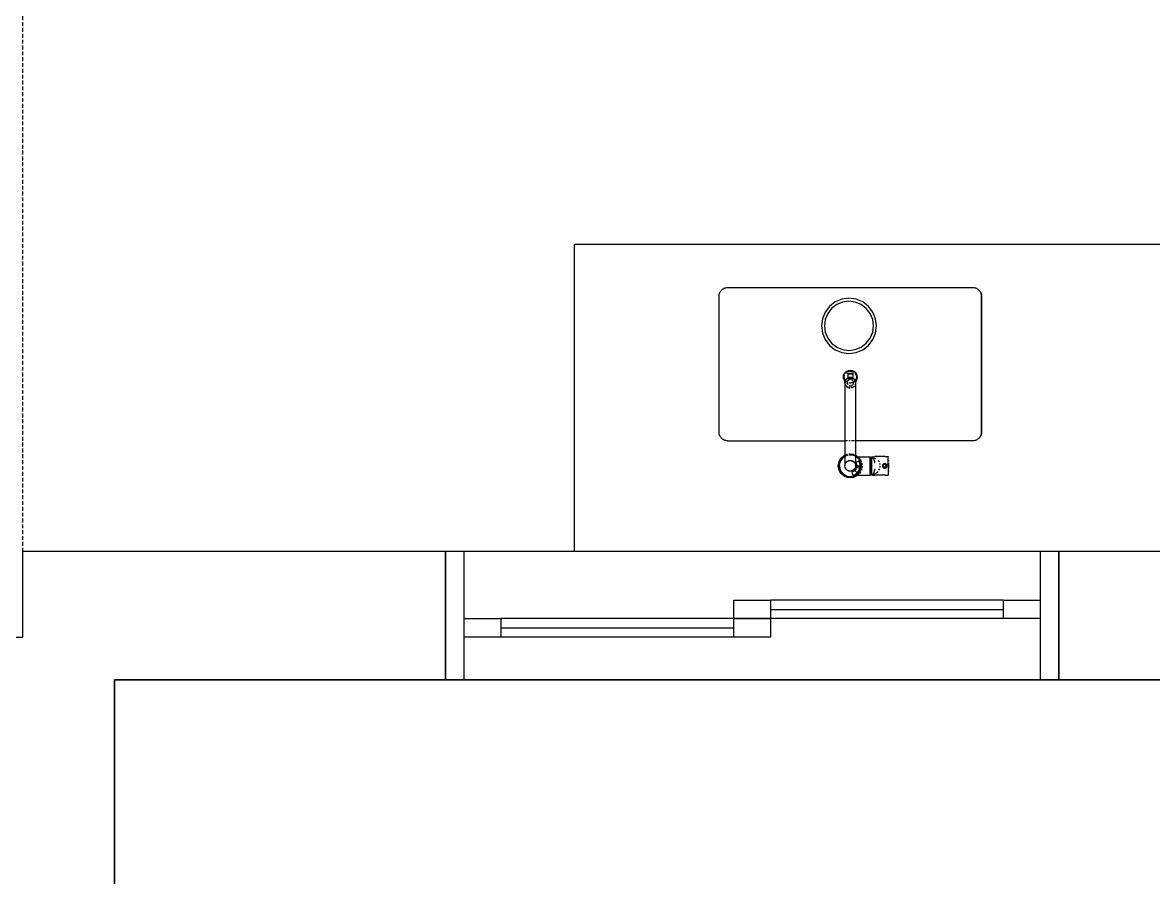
# Model space of a CAD drawing. Header units: millimetres. Extents: x -41292 to 298682, y -22072 to 33155.
# Drawn here: x 30245 to 32089, y -3451 to -2057 of the extents above; entities that cross this region are included whole.
import ezdxf

# ---------------------------------------------------------------- set-up
doc = ezdxf.new("R2010")
doc.units = ezdxf.units.MM
doc.linetypes.add('HIDDEN', pattern=[9.525, 6.35, -3.175])
for name, color, linetype in [('벽1', 2, 'Continuous'), ('창호', 4, 'Continuous'), ('틀', 8, 'Continuous'), ('히든', 9, 'HIDDEN')]:
    doc.layers.add(name, color=color, linetype=linetype)

# ---------------------------------------------------------------- blocks, each defined once
blk = doc.blocks.new('rmfnasesx')
for p, q in [((58607.9, 12593), (58607.9, 13093)), ((59672.9, 13093), (58607.9, 13093)), ((58850.9, 13021.1), (58852.3, 13021.8)), ((58852.3, 13021.8), (58853.6, 13022.3)), ((58853.6, 13022.3), (58855, 13022.7)), ((58855, 13022.7), (58856.5, 13022.9)), ((58856.5, 13022.9), (58857.9, 13023)), ((58857.9, 13023), (59258, 13023)), ((59258, 13023), (59259.5, 13022.9)), ((59259.5, 13022.9), (59260.9, 13022.7)), ((59260.9, 13022.7), (59262.3, 13022.3)), ((59262.3, 13022.3), (59263.7, 13021.8)), ((59263.7, 13021.8), (59265, 13021.1)), ((58843.9, 13009), (58844, 13010.5)), ((58843.9, 12787), (58843.9, 13009)), ((58844, 13010.5), (58844.3, 13011.9)), ((58844.3, 13011.9), (58844.6, 13013.3)), ((58844.6, 13013.3), (58845.2, 13014.7)), ((58845.2, 13014.7), (58845.8, 13016)), ((58845.8, 13016), (58846.6, 13017.2)), ((58846.6, 13017.2), (58847.5, 13018.4)), ((58847.5, 13018.4), (58848.6, 13019.4)), ((58848.6, 13019.4), (58849.7, 13020.3)), ((58849.7, 13020.3), (58850.9, 13021.1)), ((59044.2, 13004), (59033.3, 12999.5)), ((59055.8, 13005.5), (59044.2, 13004)), ((59067.5, 13004), (59055.8, 13005.5)), ((59078.3, 12999.5), (59067.5, 13004)), ((59265, 13021.1), (59266.2, 13020.4)), ((59266.2, 13020.4), (59266.2, 13020.3)), ((59266.2, 13020.3), (59267.3, 13019.5)), ((59267.3, 13019.5), (59267.4, 13019.4)), ((59267.4, 13019.4), (59268.3, 13018.4)), ((59268.3, 13018.4), (59268.4, 13018.4)), ((59268.4, 13018.4), (59269.3, 13017.3)), ((59269.3, 13017.3), (59269.3, 13017.2)), ((59269.3, 13017.2), (59270.1, 13016.1)), ((59270.7, 13014.7), (59270.1, 13016.1)), ((59270.1, 13016.1), (59270.1, 13016)), ((59270.1, 13016), (59270.8, 13014.7)), ((59271.3, 13013.4), (59270.7, 13014.7)), ((59270.8, 13014.7), (59271.3, 13013.3)), ((59271.6, 13012), (59271.3, 13013.4)), ((59271.3, 13013.3), (59271.7, 13011.9)), ((59271.9, 13010.5), (59271.6, 13012)), ((59271.7, 13011.9), (59271.9, 13010.5)), ((59271.9, 13010.5), (59272, 13009)), ((59271.9, 13009.1), (59271.9, 13010.5)), ((59271.9, 12787), (59271.9, 13009.1)), ((59272, 13009), (59272, 12787)), ((59024, 12992.3), (59016.8, 12983)), ((59027.5, 12988.8), (59021.2, 12980.5)), ((59033.3, 12999.5), (59024, 12992.3)), ((59035.8, 12995.1), (59027.5, 12988.8)), ((59045.5, 12999.1), (59035.8, 12995.1)), ((59055.8, 13000.5), (59045.5, 12999.1)), ((59066.2, 12999.1), (59055.8, 13000.5)), ((59075.8, 12995.1), (59066.2, 12999.1)), ((59084.1, 12988.8), (59075.8, 12995.1)), ((59087.6, 12992.3), (59078.3, 12999.5)), ((59090.5, 12980.5), (59084.1, 12988.8)), ((59094.8, 12983), (59087.6, 12992.3)), ((59012.4, 12972.1), (59010.8, 12960.5)), ((59016.8, 12983), (59012.4, 12972.1)), ((59017.2, 12970.8), (59015.8, 12960.5)), ((59021.2, 12980.5), (59017.2, 12970.8)), ((59094.5, 12970.8), (59090.5, 12980.5)), ((59095.8, 12960.5), (59094.5, 12970.8)), ((59099.3, 12972.1), (59094.8, 12983)), ((59100.8, 12960.5), (59099.3, 12972.1)), ((59010.8, 12960.5), (59012.4, 12948.8)), ((59012.4, 12948.8), (59016.8, 12938)), ((59015.8, 12960.5), (59017.2, 12950.1)), ((59017.2, 12950.1), (59021.2, 12940.5)), ((59090.5, 12940.5), (59094.5, 12950.1)), ((59094.5, 12950.1), (59095.8, 12960.5)), ((59094.8, 12938), (59099.3, 12948.8)), ((59099.3, 12948.8), (59100.8, 12960.5)), ((59016.8, 12938), (59024, 12928.7)), ((59021.2, 12940.5), (59027.5, 12932.2)), ((59027.5, 12932.2), (59035.8, 12925.8)), ((59075.8, 12925.8), (59084.1, 12932.2)), ((59084.1, 12932.2), (59090.5, 12940.5)), ((59087.6, 12928.7), (59094.8, 12938)), ((59024, 12928.7), (59033.3, 12921.5)), ((59033.3, 12921.5), (59044.2, 12917)), ((59035.8, 12925.8), (59045.5, 12921.9)), ((59044.2, 12917), (59055.8, 12915.5)), ((59045.5, 12921.9), (59055.8, 12920.5)), ((59055.8, 12920.5), (59066.2, 12921.9)), ((59055.8, 12915.5), (59067.5, 12917)), ((59066.2, 12921.9), (59075.8, 12925.8)), ((59067.5, 12917), (59078.3, 12921.5)), ((59078.3, 12921.5), (59087.6, 12928.7)), ((59046.7, 12877), (59047.1, 12879.9)), ((59046.7, 12876.9), (59046.7, 12877)), ((59047.1, 12874.1), (59046.7, 12876.9)), ((59047.1, 12879.9), (59048.2, 12882.6)), ((59048.1, 12876.9), (59048.4, 12879.5)), ((59048.4, 12874.4), (59048.1, 12876.9)), ((59048.2, 12882.6), (59050, 12884.9)), ((59048.4, 12879.5), (59048.8, 12880.4)), ((59048.4, 12874.5), (59048.4, 12874.4)), ((59049.4, 12872.1), (59048.4, 12874.4)), ((59049.4, 12872.1), (59048.4, 12874.4)), ((59050, 12884.9), (59052.4, 12886.7)), ((59050.4, 12883.1), (59051, 12883.8)), ((59051, 12883.8), (59053, 12885.4)), ((59053.7, 12875.2), (59051.9, 12873.8)), ((59051.9, 12873.8), (59053.7, 12875.1)), ((59052.4, 12886.7), (59055.1, 12887.8)), ((59053, 12885.4), (59055.4, 12886.4)), ((59054, 12875.3), (59053.7, 12875.2)), ((59053.7, 12875.1), (59054, 12875.2)), ((59054, 12881.9), (59054, 12883.2)), ((59054, 12883.2), (59062.5, 12883.2)), ((59062.5, 12881.9), (59054, 12881.9)), ((59054, 12881.9), (59054, 12875.3)), ((59054, 12875.2), (59055.7, 12876)), ((59055.7, 12876), (59054, 12875.3)), ((59054, 12875.3), (59054, 12875.2)), ((59054, 12875.2), (59054, 12874.1)), ((59054, 12874.1), (59054.7, 12874.1)), ((59055.1, 12887.8), (59058, 12888.2)), ((59055.4, 12886.4), (59058, 12886.7)), ((59055.7, 12876), (59058, 12876.3)), ((59058, 12876.3), (59055.7, 12876)), ((59055.7, 12874.1), (59062.5, 12874.1)), ((59058, 12888.2), (59060.9, 12887.8)), ((59058, 12886.7), (59060.5, 12886.4)), ((59058, 12876.3), (59060.2, 12876)), ((59060.2, 12876), (59058, 12876.3)), ((59060.2, 12876), (59062.3, 12875.1)), ((59062.3, 12875.2), (59060.2, 12876)), ((59060.5, 12886.4), (59062.9, 12885.4)), ((59060.9, 12887.8), (59063.6, 12886.7)), ((59062.5, 12875), (59062.3, 12875.2)), ((59062.3, 12875.1), (59062.5, 12875)), ((59062.5, 12881.9), (59062.5, 12883.2)), ((59062.5, 12875), (59062.5, 12881.9)), ((59062.5, 12874.1), (59062.5, 12875)), ((59062.5, 12875), (59064.1, 12873.8)), ((59064.1, 12873.8), (59062.5, 12875)), ((59062.5, 12875), (59062.5, 12875)), ((59062.9, 12885.4), (59063.4, 12885)), ((59063.6, 12886.7), (59065.9, 12884.9)), ((59065.6, 12883.1), (59066.5, 12881.8)), ((59065.9, 12884.9), (59067.7, 12882.6)), ((59066.5, 12881.8), (59067.5, 12879.5)), ((59067.6, 12874.4), (59066.6, 12872.1)), ((59067.5, 12874.4), (59066.6, 12872.1)), ((59067.5, 12879.5), (59067.9, 12876.9)), ((59067.9, 12876.9), (59067.5, 12874.4)), ((59067.6, 12874.5), (59067.6, 12874.4)), ((59067.7, 12882.6), (59068.9, 12879.9)), ((59068.9, 12879.9), (59069.2, 12877)), ((59069.2, 12876.9), (59068.9, 12874.1)), ((59069.2, 12877), (59069.2, 12876.9)), ((59047.3, 12873.6), (59047.1, 12874.1)), ((59047.3, 12873.6), (59047.8, 12872.4)), ((59047.8, 12872.4), (59048.2, 12871.4)), ((59048.4, 12871), (59048.2, 12871.4)), ((59048.4, 12870.9), (59048.4, 12871)), ((59048.4, 12870.9), (59048.6, 12870.5)), ((59048.6, 12870.5), (59049, 12869.6)), ((59049.3, 12868.6), (59049, 12869.6)), ((59049.3, 12868.9), (59049, 12869.6)), ((59049.1, 12870.5), (59049.3, 12869.2)), ((59049.3, 12869.2), (59049.3, 12868.9)), ((59049.3, 12868.8), (59049.3, 12868.9)), ((59049.4, 12868.7), (59049.3, 12868.8)), ((59049.3, 12868.6), (59049.3, 12868.8)), ((59049.3, 12868.6), (59049.3, 12868.3)), ((59049.4, 12868.3), (59049.3, 12868.6)), ((59049.3, 12868.3), (59049.3, 12867.9)), ((59049.4, 12868.2), (59049.3, 12867.9)), ((59049.3, 12867.8), (59049.3, 12867.9)), ((59049.3, 12867.8), (59049.3, 12867.7)), ((59049.3, 12867.7), (59049.3, 12867.3)), ((59049.3, 12867.7), (59049.3, 12867.7)), ((59049.6, 12865.8), (59049.3, 12867.7)), ((59049.3, 12867.3), (59049.3, 12773)), ((59049.5, 12872), (59049.4, 12872.1)), ((59049.4, 12872.1), (59049.4, 12872.1)), ((59049.4, 12872.1), (59049.4, 12872.1)), ((59049.4, 12868.3), (59049.6, 12869.9)), ((59049.4, 12868.3), (59049.4, 12868.7)), ((59049.4, 12868.2), (59049.4, 12868.3)), ((59049.4, 12868.3), (59049.4, 12868.3)), ((59049.4, 12868.2), (59049.6, 12867)), ((59049.5, 12871.9), (59049.5, 12872)), ((59049.6, 12870), (59050.1, 12871.1)), ((59049.6, 12870), (59049.6, 12870)), ((59049.6, 12870), (59049.6, 12869.9)), ((59049.6, 12865.8), (59049.6, 12865.7)), ((59049.6, 12865.5), (59049.6, 12865.6)), ((59050, 12864.6), (59049.6, 12865.5)), ((59049.6, 12865.5), (59050, 12864.7)), ((59049.7, 12871.7), (59049.7, 12871.7)), ((59050.1, 12871.1), (59049.7, 12871.7)), ((59050.1, 12871.2), (59050.5, 12871.9)), ((59050.1, 12871.1), (59050.1, 12871.2)), ((59050.9, 12870.1), (59050.1, 12871.1)), ((59050.5, 12863.5), (59050.4, 12863.6)), ((59050.4, 12863.6), (59050.5, 12863.6)), ((59050.5, 12872.1), (59051.9, 12873.8)), ((59050.5, 12872), (59050.5, 12872.1)), ((59050.5, 12872), (59050.5, 12871.9)), ((59050.5, 12863.6), (59050.5, 12863.5)), ((59051.9, 12861.8), (59050.5, 12863.5)), ((59051, 12870), (59050.9, 12870.1)), ((59051, 12870), (59050.9, 12870.1)), ((59052.8, 12868.6), (59051, 12870)), ((59052.8, 12868.6), (59051, 12870)), ((59051.9, 12873.8), (59051.9, 12873.8)), ((59051.9, 12861.8), (59053.7, 12860.4)), ((59051.9, 12861.7), (59051.9, 12861.8)), ((59053.7, 12860.4), (59051.9, 12861.7)), ((59052.8, 12868.6), (59052.7, 12867.8)), ((59052.7, 12867.8), (59052.9, 12866.5)), ((59052.9, 12869.1), (59052.8, 12868.6)), ((59053, 12868.5), (59052.8, 12868.6)), ((59053.4, 12870.4), (59052.9, 12869.1)), ((59053.4, 12865.2), (59052.9, 12866.5)), ((59053, 12868.5), (59053.6, 12868.2)), ((59053.6, 12868.2), (59053, 12868.5)), ((59053, 12868.5), (59053, 12868.5)), ((59053, 12868.5), (59053, 12868.5)), ((59053.4, 12870.4), (59054.3, 12871.4)), ((59053.4, 12865.2), (59054.1, 12864.3)), ((59054.6, 12860), (59053.7, 12860.4)), ((59053.7, 12860.4), (59054.7, 12860)), ((59055.4, 12872.3), (59054.3, 12871.4)), ((59055.4, 12872.3), (59056.6, 12872.8)), ((59055.7, 12867.5), (59058, 12867.2)), ((59058, 12867.1), (59055.7, 12867.4)), ((59055.7, 12863.2), (59056.6, 12862.8)), ((59055.7, 12859.6), (59058, 12859.3)), ((59058, 12859.2), (59055.7, 12859.5)), ((59056.5, 12862.1), (59056.2, 12861.1)), ((59058, 12872.9), (59056.6, 12872.8)), ((59058, 12862.6), (59056.6, 12862.8)), ((59059.6, 12867.4), (59058, 12867.2)), ((59059.6, 12867.4), (59058, 12867.1)), ((59058, 12862.6), (59059.1, 12862.8)), ((59059.5, 12862.1), (59059.8, 12861.1)), ((59059.8, 12867.4), (59059.6, 12867.4)), ((59060.6, 12872.3), (59060.2, 12872.4)), ((59060.6, 12867.5), (59060.2, 12867.4)), ((59060.5, 12867.5), (59060.2, 12867.5)), ((59060.6, 12863.3), (59060.2, 12863.2)), ((59062.3, 12860.4), (59060.2, 12859.5)), ((59060.2, 12859.6), (59062.3, 12860.4)), ((59062.9, 12868.5), (59060.5, 12867.5)), ((59060.6, 12872.3), (59061.7, 12871.4)), ((59063, 12868.5), (59060.6, 12867.5)), ((59060.6, 12863.3), (59061.7, 12864.1)), ((59062.5, 12870.4), (59061.7, 12871.4)), ((59062.5, 12865.2), (59061.7, 12864.1)), ((59062.3, 12860.4), (59064.1, 12861.8)), ((59064.1, 12861.7), (59062.3, 12860.4)), ((59062.5, 12870.4), (59063, 12869.1)), ((59062.5, 12865.2), (59063, 12866.5)), ((59063, 12868.5), (59062.9, 12868.5)), ((59063.1, 12868.6), (59063, 12869.1)), ((59063.1, 12868.6), (59063, 12868.5)), ((59063, 12868.5), (59063, 12868.5)), ((59063, 12866.5), (59063.2, 12867.8)), ((59064.9, 12870), (59063.1, 12868.6)), ((59064.9, 12869.9), (59063.1, 12868.6)), ((59063.2, 12867.8), (59063.1, 12868.6)), ((59064.1, 12873.8), (59065.5, 12872.1)), ((59064.1, 12873.8), (59064.1, 12873.8)), ((59064.1, 12861.8), (59064.6, 12862.4)), ((59064.6, 12862.3), (59064.1, 12861.8)), ((59064.1, 12861.8), (59064.1, 12861.7)), ((59065.5, 12872.1), (59065.5, 12872)), ((59065.5, 12872), (59065.5, 12871.9)), ((59065.5, 12871.9), (59065.9, 12871.1)), ((59065.9, 12871.1), (59065.5, 12870.7)), ((59065.5, 12870.7), (59065.5, 12870.7)), ((59065.5, 12870.7), (59065.5, 12870.7)), ((59066.4, 12865.5), (59065.5, 12863.6)), ((59065.5, 12863.5), (59065.5, 12863.6)), ((59065.5, 12863.6), (59065.5, 12863.6)), ((59065.5, 12863.6), (59065.5, 12863.5)), ((59066.5, 12872.1), (59065.9, 12871.2)), ((59065.9, 12871.2), (59065.9, 12871.1)), ((59066.4, 12870), (59065.9, 12871.1)), ((59066.4, 12870), (59066.4, 12869.9)), ((59066.4, 12870), (59066.4, 12870)), ((59066.6, 12868.3), (59066.4, 12869.9)), ((59066.6, 12868.2), (59066.4, 12867)), ((59066.7, 12867.7), (59066.4, 12865.7)), ((59066.4, 12865.6), (59066.4, 12865.7)), ((59066.4, 12865.6), (59066.4, 12865.5)), ((59066.6, 12872.1), (59066.5, 12872.1)), ((59066.6, 12872.1), (59066.6, 12872.1)), ((59066.7, 12868.8), (59066.6, 12868.7)), ((59066.6, 12868.7), (59066.6, 12868.3)), ((59066.6, 12868.3), (59066.7, 12868.6)), ((59066.6, 12868.3), (59066.6, 12868.3)), ((59066.6, 12868.3), (59066.6, 12868.2)), ((59066.7, 12867.9), (59066.6, 12868.2)), ((59066.9, 12870.5), (59066.7, 12869.2)), ((59066.7, 12868.6), (59067, 12869.6)), ((59067, 12869.6), (59066.7, 12868.9)), ((59066.7, 12869.2), (59066.7, 12868.9)), ((59066.7, 12868.9), (59066.7, 12868.8)), ((59066.7, 12868.8), (59066.7, 12868.6)), ((59066.7, 12868.6), (59066.7, 12868.3)), ((59066.7, 12868.3), (59066.7, 12867.9)), ((59066.7, 12867.8), (59066.7, 12867.9)), ((59066.7, 12867.8), (59066.7, 12867.7)), ((59066.7, 12867.7), (59066.7, 12867.3)), ((59066.7, 12867.7), (59066.7, 12867.7)), ((59066.7, 12867.3), (59066.7, 12773)), ((59067.4, 12870.5), (59067, 12869.6)), ((59067.6, 12870.9), (59067.4, 12870.5)), ((59067.6, 12871), (59067.7, 12871.4)), ((59067.6, 12870.9), (59067.6, 12871)), ((59068.2, 12872.4), (59067.7, 12871.4)), ((59068.7, 12873.6), (59068.2, 12872.4)), ((59068.7, 12873.6), (59068.9, 12874.1)), ((58844, 12785.5), (58843.9, 12787)), ((58844.3, 12784.1), (58844, 12785.5)), ((58844.6, 12782.7), (58844.3, 12784.1)), ((58845.2, 12781.3), (58844.6, 12782.7)), ((59270.7, 12781.3), (59271.3, 12782.7)), ((59271.3, 12782.7), (59270.8, 12781.3)), ((59271.7, 12784.1), (59271.3, 12782.7)), ((59271.3, 12782.7), (59271.6, 12784.1)), ((59271.6, 12784.1), (59271.9, 12785.5)), ((59271.9, 12785.5), (59271.7, 12784.1)), ((59272, 12787), (59271.9, 12785.5)), ((59271.9, 12785.5), (59271.9, 12787)), ((58845.8, 12780), (58845.2, 12781.3)), ((58846.6, 12778.8), (58845.8, 12780)), ((58847.5, 12777.6), (58846.6, 12778.8)), ((58848.6, 12776.6), (58847.5, 12777.6)), ((58849.7, 12775.7), (58848.6, 12776.6)), ((58850.9, 12774.9), (58849.7, 12775.7)), ((58852.3, 12774.2), (58850.9, 12774.9)), ((58853.6, 12773.7), (58852.3, 12774.2)), ((58855, 12773.3), (58853.6, 12773.7)), ((58856.5, 12773.1), (58855, 12773.3)), ((58857.9, 12773), (58856.5, 12773.1)), ((58857.9, 12773), (59049.3, 12773)), ((59049.6, 12773), (59049.3, 12773)), ((59049.3, 12773), (59049.3, 12749.6)), ((59053.6, 12773), (59050.4, 12773)), ((59058, 12773), (59055.7, 12773)), ((59064.1, 12773), (59060.2, 12773)), ((59066.7, 12773), (59065.5, 12773)), ((59066.7, 12773), (59066.7, 12749.6)), ((59258, 12773), (59066.7, 12773)), ((59259.4, 12773.1), (59258, 12773)), ((59259.5, 12773.1), (59259.4, 12773.1)), ((59260.9, 12773.3), (59259.5, 12773.1)), ((59262.3, 12773.7), (59260.9, 12773.3)), ((59260.9, 12773.3), (59260.9, 12773.3)), ((59263.6, 12774.2), (59262.3, 12773.7)), ((59262.3, 12773.7), (59262.3, 12773.7)), ((59263.7, 12774.2), (59263.6, 12774.2)), ((59264.9, 12774.9), (59263.7, 12774.2)), ((59265, 12774.9), (59264.9, 12774.9)), ((59266.2, 12775.7), (59265, 12774.9)), ((59267.4, 12776.6), (59266.2, 12775.7)), ((59266.2, 12775.7), (59267.3, 12776.6)), ((59266.2, 12775.7), (59266.2, 12775.7)), ((59267.3, 12776.6), (59268.3, 12777.6)), ((59268.4, 12777.6), (59267.4, 12776.6)), ((59268.3, 12777.6), (59269.3, 12778.8)), ((59269.3, 12778.8), (59268.4, 12777.6)), ((59270.1, 12780), (59269.3, 12778.8)), ((59269.3, 12778.8), (59270.1, 12780)), ((59270.8, 12781.3), (59270.1, 12780)), ((59270.1, 12780), (59270.7, 12781.3)), ((59041.1, 12742), (59044.2, 12746)), ((59045.2, 12745), (59042.3, 12741.3)), ((59042.4, 12741.3), (59045.2, 12745)), ((59044.2, 12746), (59048.2, 12749.2)), ((59045.2, 12745), (59049, 12747.9)), ((59048.9, 12747.9), (59045.2, 12745)), ((59045.3, 12744.9), (59049, 12747.8)), ((59049.1, 12747.7), (59045.4, 12744.8)), ((59048.2, 12749.2), (59049.3, 12749.6)), ((59049, 12747.9), (59048.9, 12747.9)), ((59049, 12747.9), (59049.3, 12748)), ((59049, 12747.8), (59049.3, 12747.9)), ((59049.3, 12747.7), (59049.1, 12747.7)), ((59049.3, 12749.6), (59052.9, 12751.1)), ((59049.3, 12748), (59049.3, 12749.6)), ((59049.6, 12748.2), (59049.3, 12748)), ((59049.3, 12748), (59049.6, 12748.1)), ((59049.3, 12747.9), (59049.6, 12748)), ((59049.3, 12747.9), (59049.3, 12748)), ((59049.6, 12747.9), (59049.3, 12747.7)), ((59049.3, 12747.7), (59049.3, 12747.9)), ((59049.3, 12747.7), (59049.3, 12733)), ((59050.3, 12748.4), (59053.3, 12749.7)), ((59053.3, 12749.7), (59050.3, 12748.4)), ((59050.3, 12748.3), (59053.3, 12749.6)), ((59053.4, 12749.4), (59050.4, 12748.2)), ((59052.9, 12751.1), (59053.6, 12751.2)), ((59053.3, 12749.7), (59053.6, 12749.7)), ((59053.6, 12749.7), (59053.3, 12749.7)), ((59053.3, 12749.6), (59053.6, 12749.6)), ((59053.6, 12749.5), (59053.4, 12749.4)), ((59055.7, 12751.5), (59058, 12751.8)), ((59055.7, 12750), (59058, 12750.3)), ((59058, 12750.3), (59055.7, 12750)), ((59055.7, 12749.9), (59058, 12750.2)), ((59058, 12750), (59055.7, 12749.7)), ((59058, 12751.8), (59063, 12751.1)), ((59058, 12750.3), (59062.6, 12749.7)), ((59062.7, 12749.7), (59058, 12750.3)), ((59058, 12750.2), (59062.6, 12749.6)), ((59062.6, 12749.4), (59058, 12750)), ((59062.6, 12749.7), (59064.1, 12749)), ((59062.6, 12749.6), (59064.1, 12748.9)), ((59064.1, 12748.8), (59062.6, 12749.4)), ((59064.1, 12749.1), (59062.7, 12749.7)), ((59063, 12751.1), (59064.1, 12750.7)), ((59065.5, 12750.1), (59066.7, 12749.6)), ((59065.5, 12748.5), (59066.7, 12748)), ((59066.7, 12748), (59065.5, 12748.5)), ((59065.5, 12748.4), (59066.7, 12747.9)), ((59066.7, 12747.7), (59065.5, 12748.2)), ((59066.7, 12749.6), (59067.8, 12749.2)), ((59066.7, 12748), (59066.7, 12749.6)), ((59066.7, 12748), (59067, 12747.9)), ((59066.7, 12747.9), (59066.7, 12748)), ((59066.7, 12747.9), (59066.9, 12747.8)), ((59066.7, 12747.7), (59066.7, 12747.9)), ((59066.9, 12747.7), (59066.7, 12747.7)), ((59066.7, 12747.7), (59066.7, 12733)), ((59066.9, 12747.8), (59068, 12747)), ((59067.7, 12747), (59066.9, 12747.7)), ((59067, 12747.9), (59068.1, 12747)), ((59068.2, 12747), (59067, 12747.9)), ((59067, 12747.9), (59067, 12747.9)), ((59067.1, 12746.6), (59067, 12746)), ((59067, 12745.5), (59067, 12746)), ((59067.1, 12746.8), (59067.7, 12747)), ((59067.1, 12746.6), (59067.1, 12746.8)), ((59067.2, 12745.4), (59067.1, 12746.6)), ((59070.6, 12744.8), (59067.7, 12747)), ((59067.7, 12747), (59067.7, 12747)), ((59067.7, 12747), (59068, 12747)), ((59067.8, 12749.2), (59070.5, 12747)), ((59068, 12747), (59070.7, 12744.9)), ((59068, 12747), (59068.1, 12747)), ((59068.1, 12747), (59070.7, 12745)), ((59068.1, 12747), (59068.2, 12747)), ((59070.8, 12745), (59068.2, 12747)), ((59068.2, 12747), (59069.5, 12747)), ((59069.5, 12747), (59070.5, 12747)), ((59070.5, 12747), (59088.3, 12747.1)), ((59070.5, 12747), (59071.8, 12746)), ((59070.7, 12745), (59073.6, 12741.3)), ((59071.4, 12744.2), (59070.8, 12745)), ((59071.8, 12746), (59073.3, 12744.2)), ((59088.3, 12747.1), (59090.3, 12747.1)), ((59090.3, 12747.1), (59090.9, 12746.9)), ((59090.9, 12745.5), (59090.4, 12745.5)), ((59090.5, 12718.5), (59090.4, 12745.5)), ((59090.9, 12746.9), (59090.9, 12746.7)), ((59091, 12746.2), (59090.9, 12746.7)), ((59090.9, 12746.7), (59090.9, 12745.5)), ((59091, 12745.5), (59090.9, 12745.5)), ((59091, 12718.5), (59090.9, 12745.5)), ((59091, 12745.5), (59091, 12746.2)), ((59091, 12745.5), (59091, 12744.8)), ((59092.9, 12745.5), (59091, 12745.5)), ((59092.9, 12746.7), (59093.2, 12746.9)), ((59092.9, 12746.2), (59092.9, 12746.7)), ((59092.9, 12746.2), (59092.9, 12745.5)), ((59092.9, 12745.5), (59092.9, 12745.4)), ((59093.2, 12745.5), (59092.9, 12745.5)), ((59092.9, 12745.3), (59092.9, 12745.4)), ((59092.9, 12744.5), (59092.9, 12745.3)), ((59093.2, 12746.9), (59093.9, 12747.1)), ((59093.2, 12746.9), (59093.7, 12746.7)), ((59093.2, 12745.5), (59095.2, 12745.3)), ((59093.7, 12746.7), (59094.5, 12746.2)), ((59093.9, 12747.1), (59097.9, 12747.2)), ((59094.5, 12746.2), (59095.2, 12745.3)), ((59095.2, 12745.3), (59095.9, 12744.1)), ((59095.2, 12745.3), (59095.8, 12745.2)), ((59095.8, 12745.2), (59098.3, 12744.5)), ((59114.9, 12747.2), (59097.9, 12747.2)), ((59114.9, 12747.2), (59118.9, 12747.3)), ((59118.9, 12747.3), (59119.7, 12747.2)), ((59119.7, 12747.2), (59119.9, 12747)), ((59119.9, 12747), (59120, 12746.7)), ((59120, 12745.9), (59120, 12746.7)), ((59120, 12744.3), (59120, 12745.9)), ((59038.4, 12732.2), (59039.1, 12737.3)), ((59039.1, 12727.2), (59038.4, 12732.2)), ((59039.1, 12737.3), (59041.1, 12742)), ((59041.1, 12722.5), (59039.1, 12727.2)), ((59040.5, 12736.9), (59039.9, 12732.2)), ((59039.9, 12732.2), (59040.5, 12727.5)), ((59040, 12732.3), (59040.6, 12736.9)), ((59040.6, 12727.6), (59040, 12732.3)), ((59040.1, 12732.3), (59040.7, 12736.9)), ((59040.7, 12727.6), (59040.1, 12732.3)), ((59040.2, 12732.3), (59040.2, 12732.2)), ((59040.2, 12732.2), (59040.8, 12727.6)), ((59042.3, 12741.3), (59040.5, 12736.9)), ((59040.5, 12727.5), (59042.3, 12723.2)), ((59040.6, 12736.9), (59042.4, 12741.3)), ((59042.4, 12723.3), (59040.6, 12727.6)), ((59040.7, 12736.9), (59042.5, 12741.2)), ((59042.5, 12723.3), (59040.7, 12727.6)), ((59042.6, 12741.1), (59040.8, 12736.9)), ((59040.8, 12727.6), (59042.6, 12723.3)), ((59042.5, 12741.2), (59045.3, 12744.9)), ((59045.4, 12744.8), (59042.6, 12741.1)), ((59049.2, 12732.3), (59049.3, 12732.8)), ((59049.5, 12730), (59049.2, 12732.3)), ((59049.3, 12733), (59049.5, 12734.5)), ((59049.3, 12732.4), (59049.6, 12734.3)), ((59049.3, 12732.8), (59049.3, 12733)), ((59049.3, 12732.4), (59049.3, 12732.8)), ((59049.3, 12732.3), (59049.3, 12732.4)), ((59049.3, 12732.2), (59049.3, 12732.3)), ((59049.3, 12732.2), (59049.3, 12732.2)), ((59049.3, 12732.2), (59049.3, 12732.1)), ((59049.3, 12732.1), (59049.3, 12732.1)), ((59049.6, 12730), (59049.3, 12732.1)), ((59049.5, 12734.5), (59049.6, 12734.8)), ((59049.6, 12729.9), (59049.5, 12730)), ((59049.6, 12734.3), (59049.6, 12734.5)), ((59049.6, 12730), (59049.6, 12730)), ((59049.6, 12729.9), (59049.6, 12730)), ((59049.6, 12729.9), (59049.6, 12729.8)), ((59050.4, 12727.9), (59049.6, 12729.8)), ((59050.2, 12728.5), (59049.6, 12729.8)), ((59049.7, 12735), (59050.1, 12736)), ((59049.7, 12734.9), (59050.2, 12735.8)), ((59049.7, 12734.9), (59049.8, 12734.8)), ((59050.1, 12735.8), (59050.2, 12735.8)), ((59050.4, 12727.9), (59050.2, 12728.5)), ((59050.4, 12736.8), (59051.8, 12738.5)), ((59050.4, 12736.4), (59051.8, 12738.2)), ((59050.4, 12736.4), (59050.4, 12736.5)), ((59050.4, 12727.9), (59051.8, 12726.1)), ((59050.4, 12727.9), (59050.4, 12727.8)), ((59050.4, 12727.8), (59050.4, 12727.9)), ((59050.4, 12727.8), (59050.4, 12727.8)), ((59050.4, 12727.7), (59050.4, 12727.8)), ((59051.8, 12726), (59050.4, 12727.7)), ((59051.8, 12738.5), (59053.6, 12739.9)), ((59051.8, 12738.2), (59053.6, 12739.6)), ((59053.6, 12739.9), (59055.7, 12740.8)), ((59053.9, 12739.7), (59055.7, 12740.5)), ((59053.9, 12739.7), (59055.7, 12740.5)), ((59055.7, 12740.8), (59058, 12741.1)), ((59055.7, 12740.5), (59058, 12740.8)), ((59058, 12741.1), (59060.3, 12740.8)), ((59058, 12740.8), (59060.2, 12740.5)), ((59060.2, 12740.5), (59062.3, 12739.6)), ((59060.3, 12740.8), (59062.4, 12739.9)), ((59062.3, 12739.6), (59064.1, 12738.2)), ((59062.4, 12739.9), (59064.2, 12738.5)), ((59064.1, 12726.1), (59065.5, 12727.9)), ((59064.2, 12738.5), (59064.3, 12738.4)), ((59065.5, 12727.7), (59064.2, 12726)), ((59065.1, 12736.9), (59065.5, 12736.4)), ((59065.3, 12737.1), (59065.6, 12736.7)), ((59067.1, 12726.9), (59065.4, 12724.8)), ((59065.5, 12736.4), (59065.5, 12736.6)), ((59065.5, 12736.4), (59066.4, 12734.5)), ((59066.4, 12729.8), (59065.5, 12727.9)), ((59065.5, 12727.9), (59065.5, 12727.9)), ((59065.5, 12727.9), (59065.5, 12727.8)), ((59065.6, 12727.8), (59065.5, 12727.8)), ((59065.5, 12727.8), (59065.5, 12727.7)), ((59065.6, 12736.7), (59066.5, 12734.5)), ((59066.4, 12729.8), (59065.6, 12727.9)), ((59065.6, 12727.9), (59065.6, 12727.8)), ((59066.4, 12734.3), (59066.4, 12734.5)), ((59066.4, 12734.3), (59066.7, 12732.4)), ((59066.7, 12732.1), (59066.4, 12730)), ((59066.4, 12730), (59066.4, 12730)), ((59066.4, 12730), (59066.4, 12729.9)), ((59066.5, 12730), (59066.4, 12729.9)), ((59066.4, 12729.9), (59066.4, 12729.8)), ((59066.5, 12734.5), (59066.7, 12733)), ((59066.8, 12732.3), (59066.5, 12730)), ((59066.7, 12732.8), (59066.7, 12733)), ((59066.7, 12732.4), (59066.7, 12732.8)), ((59066.7, 12732.8), (59066.8, 12732.3)), ((59066.7, 12732.3), (59066.7, 12732.4)), ((59066.7, 12732.2), (59066.7, 12732.3)), ((59066.7, 12732.1), (59066.7, 12732.2)), ((59066.7, 12732.2), (59066.7, 12732.2)), ((59066.7, 12732.1), (59066.7, 12732.1)), ((59067.1, 12727.2), (59067, 12737.7)), ((59067.1, 12737.5), (59072, 12740.3)), ((59067.1, 12737.5), (59067.2, 12737.4)), ((59067.2, 12727.3), (59067.1, 12727)), ((59067.1, 12727.2), (59067.1, 12727)), ((59067.1, 12727), (59067.1, 12726.9)), ((59067.2, 12737.4), (59068.2, 12735)), ((59067.2, 12727.3), (59067.2, 12737.4)), ((59068.2, 12729.5), (59067.2, 12727.3)), ((59068.2, 12735), (59068.5, 12732.3)), ((59068.5, 12732.3), (59068.2, 12729.5)), ((59074.1, 12732.3), (59068.2, 12729.5)), ((59073.6, 12728.1), (59068.2, 12729.5)), ((59068.5, 12732.3), (59074.1, 12732.3)), ((59071.1, 12744.2), (59070.6, 12744.8)), ((59070.7, 12744.9), (59073.5, 12741.2)), ((59073.6, 12736.4), (59072, 12740.3)), ((59072, 12724.2), (59073.6, 12728.1)), ((59073.4, 12741.1), (59072.3, 12742.6)), ((59073.7, 12741.3), (59072.6, 12742.6)), ((59074.4, 12738.8), (59073.4, 12741.1)), ((59073.5, 12741.2), (59075.3, 12736.9)), ((59075.3, 12727.6), (59073.5, 12723.3)), ((59073.6, 12741.3), (59075.4, 12736.9)), ((59074.1, 12732.3), (59073.6, 12736.4)), ((59073.6, 12728.1), (59074.1, 12732.3)), ((59075.4, 12727.6), (59073.6, 12723.3)), ((59074.7, 12738.8), (59073.7, 12741.3)), ((59074.1, 12725.1), (59075, 12727.3)), ((59074.4, 12742.6), (59074.9, 12742)), ((59074.4, 12725.1), (59075.3, 12727.3)), ((59074.9, 12742), (59076.2, 12738.8)), ((59075.5, 12734.3), (59075.2, 12736.6)), ((59075.3, 12736.9), (59075.9, 12732.3)), ((59075.9, 12732.3), (59075.3, 12727.6)), ((59075.4, 12736.9), (59076, 12732.3)), ((59076, 12732.3), (59075.4, 12727.6)), ((59075.8, 12734.3), (59075.5, 12736.6)), ((59075.5, 12729.6), (59075.8, 12731.9)), ((59075.7, 12729.6), (59076, 12731.9)), ((59076.9, 12727.2), (59076, 12725.1)), ((59076.9, 12727.3), (59076.9, 12727.2)), ((59077, 12736.6), (59077.3, 12734.3)), ((59077.5, 12731.9), (59077.2, 12729.6)), ((59091, 12743.9), (59091, 12744.8)), ((59091, 12743.9), (59091.1, 12720.1)), ((59092.9, 12744.1), (59092.9, 12744.5)), ((59092.9, 12743.4), (59092.9, 12744.1)), ((59092.9, 12742.6), (59092.9, 12743.4)), ((59092.9, 12741.9), (59092.9, 12742.6)), ((59092.9, 12740.8), (59092.9, 12741.9)), ((59092.9, 12740.3), (59092.9, 12740.8)), ((59092.9, 12738.8), (59092.9, 12740.3)), ((59092.9, 12738.4), (59092.9, 12738.8)), ((59092.9, 12736.6), (59092.9, 12738.4)), ((59092.9, 12736.4), (59092.9, 12736.6)), ((59093, 12734.3), (59092.9, 12736.4)), ((59092.9, 12734.2), (59093, 12734.3)), ((59092.9, 12732), (59092.9, 12734.2)), ((59093, 12732), (59092.9, 12734.2)), ((59093, 12729.8), (59092.9, 12732)), ((59093, 12729.8), (59093, 12732)), ((59093, 12729.7), (59093, 12729.8)), ((59093, 12727.7), (59093, 12729.7)), ((59093, 12727.4), (59093, 12727.7)), ((59093, 12725.7), (59093, 12727.4)), ((59095.9, 12744.1), (59096.5, 12742.6)), ((59096.5, 12742.6), (59097, 12740.8)), ((59097, 12740.8), (59097.4, 12738.8)), ((59097.4, 12738.8), (59097.7, 12737.1)), ((59097.8, 12727.4), (59097.5, 12725.3)), ((59097.8, 12736.7), (59097.8, 12736.6)), ((59098.3, 12744.5), (59098.7, 12744.3)), ((59103.2, 12741), (59104.4, 12739.6)), ((59104.4, 12739.6), (59104.7, 12738.9)), ((59104.8, 12725.2), (59105.7, 12726.9)), ((59105.7, 12726.9), (59105.8, 12727.4)), ((59105.8, 12736.8), (59106.4, 12734.7)), ((59106.4, 12734.7), (59106.5, 12734.4)), ((59106.5, 12729.7), (59106.7, 12732.1)), ((59110.7, 12733.2), (59110.6, 12732.7)), ((59110.6, 12732.7), (59110.6, 12732.1)), ((59110.7, 12732.7), (59110.6, 12732.1)), ((59110.6, 12732.1), (59110.6, 12731.5)), ((59110.6, 12732.1), (59110.7, 12731.5)), ((59110.6, 12731.5), (59110.7, 12731)), ((59110.9, 12733.8), (59110.7, 12733.2)), ((59110.8, 12733.2), (59110.7, 12732.7)), ((59110.7, 12731.5), (59110.8, 12731)), ((59110.7, 12731), (59111, 12730.4)), ((59111, 12733.7), (59110.8, 12733.2)), ((59110.8, 12731), (59111, 12730.5)), ((59111.3, 12734.2), (59110.9, 12733.8)), ((59111.3, 12734.2), (59111, 12733.7)), ((59111, 12730.5), (59111.3, 12730)), ((59111, 12730.4), (59111.3, 12730)), ((59111.6, 12734.7), (59111.3, 12734.2)), ((59111.7, 12734.7), (59111.3, 12734.2)), ((59111.3, 12732.1), (59111.4, 12731.7)), ((59111.3, 12732.1), (59111.3, 12731.6)), ((59111.8, 12732.1), (59111.3, 12732.1)), ((59111.3, 12731.6), (59111.4, 12731.2)), ((59111.3, 12730), (59111.6, 12729.5)), ((59111.3, 12730), (59111.7, 12729.6)), ((59111.4, 12731.7), (59112.1, 12731.8)), ((59111.5, 12731.2), (59111.4, 12731.7)), ((59111.4, 12731.2), (59111.6, 12730.8)), ((59111.9, 12731.3), (59111.5, 12731.2)), ((59111.5, 12731.2), (59111.7, 12730.8)), ((59112.1, 12735.1), (59111.6, 12734.7)), ((59111.7, 12732.9), (59111.6, 12732.5)), ((59111.6, 12732.5), (59111.6, 12732.1)), ((59111.6, 12732.1), (59111.7, 12731.7)), ((59111.6, 12730.8), (59111.9, 12730.4)), ((59111.6, 12729.5), (59112.1, 12729.2)), ((59112.1, 12735), (59111.7, 12734.7)), ((59111.9, 12733.3), (59111.7, 12732.9)), ((59111.7, 12731.7), (59111.7, 12731.3)), ((59111.7, 12731.3), (59111.9, 12730.9)), ((59111.7, 12730.8), (59112.3, 12731.1)), ((59111.9, 12730.4), (59111.7, 12730.8)), ((59111.7, 12729.6), (59112.1, 12729.2)), ((59111.8, 12732.1), (59112.1, 12731.8)), ((59112.1, 12731.8), (59111.9, 12731.3)), ((59111.9, 12731.3), (59112.3, 12731.1)), ((59111.9, 12730.9), (59112.1, 12730.6)), ((59112.2, 12730.7), (59111.9, 12730.4)), ((59111.9, 12730.4), (59112.2, 12730.1)), ((59111.9, 12730.4), (59112.2, 12730)), ((59112.5, 12735.4), (59112.1, 12735.1)), ((59112.6, 12735.3), (59112.1, 12735)), ((59112.1, 12730.6), (59112.4, 12730.3)), ((59112.1, 12729.2), (59112.6, 12728.8)), ((59112.1, 12729.2), (59112.6, 12728.9)), ((59112.3, 12731.1), (59112.2, 12730.7)), ((59112.2, 12730.7), (59112.7, 12730.6)), ((59112.2, 12730.1), (59112.7, 12730.6)), ((59112.5, 12729.8), (59112.2, 12730.1)), ((59112.2, 12730), (59112.5, 12729.7)), ((59112.7, 12734.2), (59112.4, 12733.9)), ((59112.4, 12730.3), (59112.7, 12730)), ((59113.1, 12735.6), (59112.5, 12735.4)), ((59112.9, 12734.7), (59112.5, 12734.5)), ((59112.8, 12730.1), (59112.5, 12729.8)), ((59112.5, 12729.8), (59112.6, 12729.7)), ((59113.1, 12735.5), (59112.6, 12735.3)), ((59112.6, 12734.5), (59112.9, 12734.7)), ((59112.6, 12728.9), (59113.1, 12728.7)), ((59112.6, 12728.8), (59113.1, 12728.6)), ((59113, 12734.4), (59112.7, 12734.2)), ((59112.7, 12730.6), (59112.8, 12730.1)), ((59112.7, 12730), (59113, 12729.8)), ((59112.8, 12730.1), (59113.2, 12730.2)), ((59113.3, 12734.9), (59112.9, 12734.7)), ((59113.3, 12734.8), (59112.9, 12734.7)), ((59112.9, 12734.7), (59113, 12734.5)), ((59113.4, 12734.6), (59113, 12734.4)), ((59113, 12729.7), (59113.2, 12730.2)), ((59113, 12729.8), (59113.4, 12729.6)), ((59113.6, 12735.7), (59113.1, 12735.6)), ((59113.6, 12735.7), (59113.1, 12735.5)), ((59113.1, 12728.7), (59113.7, 12728.6)), ((59113.1, 12728.6), (59113.7, 12728.5)), ((59113.2, 12730.2), (59113.5, 12729.8)), ((59113.7, 12735), (59113.3, 12734.9)), ((59113.3, 12734.8), (59113.8, 12734.9)), ((59113.4, 12734.5), (59113.3, 12734.8)), ((59113.8, 12734.7), (59113.4, 12734.6)), ((59113.4, 12729.6), (59113.8, 12729.6)), ((59113.5, 12729.8), (59113.9, 12730)), ((59113.5, 12729.8), (59113.5, 12729.7)), ((59114.2, 12735.8), (59113.6, 12735.7)), ((59114.2, 12735.7), (59113.6, 12735.7)), ((59114.2, 12735), (59113.7, 12735)), ((59113.7, 12728.6), (59114.2, 12728.5)), ((59113.7, 12728.5), (59114.2, 12728.5)), ((59114.2, 12735), (59113.8, 12734.9)), ((59113.8, 12734.9), (59113.8, 12734.5)), ((59114.2, 12734.7), (59113.8, 12734.7)), ((59113.8, 12729.6), (59114.2, 12729.5)), ((59113.9, 12730), (59114.1, 12729.8)), ((59113.9, 12729.8), (59113.9, 12730)), ((59114.2, 12734.6), (59114.1, 12734.5)), ((59114.8, 12735.7), (59114.2, 12735.8)), ((59114.8, 12735.7), (59114.2, 12735.7)), ((59114.7, 12735), (59114.2, 12735)), ((59114.2, 12735), (59114.6, 12734.9)), ((59114.2, 12734.6), (59114.2, 12735)), ((59114.6, 12734.7), (59114.2, 12734.7)), ((59114.3, 12734.5), (59114.2, 12734.6)), ((59114.2, 12729.5), (59114.6, 12729.6)), ((59114.2, 12728.5), (59114.8, 12728.6)), ((59114.2, 12728.5), (59114.8, 12728.5)), ((59114.3, 12729.8), (59114.6, 12730)), ((59115.1, 12734.9), (59114.6, 12734.9)), ((59114.6, 12734.9), (59114.6, 12734.5)), ((59115, 12734.6), (59114.6, 12734.7)), ((59114.6, 12730), (59115, 12729.8)), ((59114.6, 12729.8), (59114.6, 12730)), ((59114.6, 12729.6), (59115, 12729.7)), ((59115.1, 12734.9), (59114.7, 12735)), ((59115.3, 12735.6), (59114.8, 12735.7)), ((59115.3, 12735.5), (59114.8, 12735.7)), ((59114.8, 12728.5), (59115.4, 12728.7)), ((59114.8, 12728.6), (59115.3, 12728.7)), ((59115, 12734.5), (59115.1, 12734.9)), ((59115.4, 12734.4), (59115, 12734.6)), ((59115.2, 12734.1), (59115, 12734.5)), ((59115, 12729.8), (59115.2, 12730.2)), ((59115, 12729.7), (59115.4, 12729.8)), ((59115, 12729.8), (59115, 12729.8)), ((59115.5, 12734.7), (59115.1, 12734.9)), ((59115.1, 12734.9), (59115.5, 12734.7)), ((59115.5, 12734.7), (59115.2, 12734.1)), ((59115.6, 12734.1), (59115.2, 12734.1)), ((59115.2, 12730.2), (59115.7, 12730.1)), ((59115.4, 12729.8), (59115.2, 12730.2)), ((59115.9, 12735.4), (59115.3, 12735.6)), ((59115.8, 12735.3), (59115.3, 12735.5)), ((59115.3, 12728.7), (59115.9, 12728.9)), ((59115.7, 12734.2), (59115.4, 12734.4)), ((59115.4, 12729.8), (59115.8, 12730)), ((59115.4, 12728.7), (59115.9, 12728.9)), ((59115.9, 12734.5), (59115.5, 12734.7)), ((59115.9, 12734.5), (59115.5, 12734.7)), ((59115.6, 12734.1), (59115.9, 12734.5)), ((59115.7, 12733.7), (59115.6, 12734.1)), ((59116, 12734), (59115.7, 12734.2)), ((59116.2, 12734.1), (59115.7, 12733.7)), ((59116.2, 12733.6), (59115.7, 12733.7)), ((59115.7, 12730.1), (59115.8, 12730.6)), ((59115.7, 12730.1), (59115.9, 12729.8)), ((59116.3, 12735), (59115.8, 12735.3)), ((59115.8, 12730.6), (59116.2, 12730.7)), ((59116.2, 12730.1), (59115.8, 12730.6)), ((59115.8, 12730), (59116.1, 12730.3)), ((59115.9, 12729.8), (59115.8, 12729.8)), ((59116.3, 12735.1), (59115.9, 12735.4)), ((59116.3, 12734.2), (59115.9, 12734.5)), ((59115.9, 12734.5), (59116.2, 12734.1)), ((59115.9, 12729.8), (59116.2, 12730.1)), ((59115.9, 12729.8), (59116.3, 12730.1)), ((59115.9, 12728.9), (59116.4, 12729.2)), ((59115.9, 12728.9), (59116.3, 12729.2)), ((59116.3, 12733.7), (59116, 12734)), ((59116.1, 12730.3), (59116.3, 12730.6)), ((59116.5, 12733.8), (59116.2, 12734.1)), ((59116.2, 12733.6), (59116.5, 12733.8)), ((59116.2, 12733.1), (59116.2, 12733.6)), ((59116.8, 12733.4), (59116.2, 12733.1)), ((59116.5, 12732.9), (59116.2, 12733.1)), ((59116.2, 12731.1), (59116.6, 12731.4)), ((59116.2, 12730.7), (59116.2, 12731.1)), ((59116.8, 12730.8), (59116.2, 12731.1)), ((59116.2, 12730.7), (59116.5, 12730.4)), ((59116.5, 12730.4), (59116.2, 12730.1)), ((59116.8, 12734.7), (59116.3, 12735.1)), ((59116.7, 12734.7), (59116.3, 12735)), ((59116.6, 12733.8), (59116.3, 12734.2)), ((59116.5, 12733.3), (59116.3, 12733.7)), ((59116.3, 12730.6), (59116.5, 12730.9)), ((59116.3, 12730.1), (59116.6, 12730.4)), ((59116.3, 12729.2), (59116.8, 12729.6)), ((59116.4, 12732.5), (59116.5, 12732.9)), ((59116.7, 12732.1), (59116.4, 12732.5)), ((59116.8, 12732.5), (59116.4, 12732.5)), ((59116.4, 12731.8), (59116.7, 12732.1)), ((59116.6, 12731.4), (59116.4, 12731.8)), ((59117, 12731.7), (59116.4, 12731.8)), ((59116.4, 12729.2), (59116.8, 12729.5)), ((59116.5, 12733.8), (59116.8, 12733.4)), ((59116.7, 12732.9), (59116.5, 12733.3)), ((59116.5, 12732.9), (59116.9, 12733)), ((59116.5, 12730.9), (59116.7, 12731.3)), ((59116.5, 12730.4), (59116.8, 12730.8)), ((59116.8, 12733.5), (59116.6, 12733.8)), ((59116.6, 12731.4), (59117, 12731.2)), ((59116.6, 12730.4), (59116.8, 12730.8)), ((59117.1, 12734.2), (59116.7, 12734.7)), ((59116.8, 12732.5), (59116.7, 12732.9)), ((59117.1, 12732.1), (59116.7, 12732.1)), ((59116.7, 12731.3), (59116.8, 12731.7)), ((59117.2, 12734.3), (59116.8, 12734.7)), ((59117, 12733), (59116.8, 12733.5)), ((59116.9, 12733), (59116.8, 12733.4)), ((59116.8, 12732.1), (59116.8, 12732.5)), ((59116.8, 12731.7), (59116.8, 12732.1)), ((59116.8, 12730.8), (59117, 12731.2)), ((59117, 12731.2), (59116.8, 12730.8)), ((59116.8, 12729.5), (59117.2, 12730)), ((59116.8, 12729.6), (59117.1, 12730)), ((59116.9, 12733), (59117, 12732.9)), ((59117, 12733), (59117, 12733)), ((59117.1, 12732.1), (59117, 12732.6)), ((59117.1, 12732.1), (59117, 12731.7)), ((59117, 12731.2), (59117, 12731.7)), ((59117, 12731.2), (59117.1, 12731.7)), ((59117.4, 12733.8), (59117.1, 12734.2)), ((59117.1, 12732.1), (59117.1, 12732.6)), ((59117.1, 12731.7), (59117.1, 12732.1)), ((59117.1, 12730), (59117.4, 12730.5)), ((59117.5, 12733.8), (59117.2, 12734.3)), ((59117.2, 12730), (59117.5, 12730.5)), ((59117.6, 12733.2), (59117.4, 12733.8)), ((59117.4, 12730.5), (59117.6, 12731)), ((59117.7, 12733.3), (59117.5, 12733.8)), ((59117.5, 12730.5), (59117.7, 12731)), ((59117.8, 12732.7), (59117.6, 12733.2)), ((59117.6, 12731), (59117.8, 12731.6)), ((59117.8, 12732.7), (59117.7, 12733.3)), ((59117.7, 12731), (59117.8, 12731.6)), ((59117.9, 12732.1), (59117.8, 12732.7)), ((59117.8, 12732.1), (59117.8, 12732.7)), ((59117.8, 12731.6), (59117.9, 12732.1)), ((59117.8, 12731.6), (59117.8, 12732.1)), ((59120, 12743.7), (59120, 12744.3)), ((59120, 12743.3), (59120, 12743.7)), ((59120, 12743.3), (59120, 12743.1)), ((59120.1, 12721.2), (59120, 12743.1)), ((59120.2, 12736.5), (59120.2, 12727.6)), ((59120.3, 12741.6), (59120.3, 12741.6)), ((59120.3, 12741.6), (59120.3, 12741.5)), ((59120.3, 12741.5), (59120.3, 12741.6)), ((59120.3, 12741.6), (59120.3, 12741.6)), ((59120.3, 12741.5), (59120.3, 12741.3)), ((59120.3, 12741.3), (59120.3, 12741.5)), ((59120.3, 12741.3), (59120.3, 12741.2)), ((59120.3, 12741.2), (59120.3, 12741.3)), ((59120.3, 12741.2), (59120.3, 12741)), ((59120.3, 12741), (59120.3, 12741.2)), ((59120.3, 12741), (59120.3, 12740.8)), ((59120.3, 12740.8), (59120.3, 12741)), ((59120.3, 12740.8), (59120.3, 12740.6)), ((59120.3, 12740.6), (59120.3, 12740.8)), ((59120.3, 12740.6), (59120.3, 12740.4)), ((59120.3, 12740.4), (59120.3, 12740.6)), ((59120.3, 12740.4), (59120.3, 12740.2)), ((59120.3, 12740.2), (59120.3, 12740.4)), ((59120.3, 12740.2), (59120.3, 12740)), ((59120.3, 12740), (59120.3, 12740.2)), ((59120.3, 12740), (59120.3, 12739.9)), ((59120.3, 12739.9), (59120.3, 12740)), ((59120.3, 12739.9), (59120.3, 12739.7)), ((59120.3, 12739.7), (59120.3, 12739.9)), ((59120.3, 12739.7), (59120.3, 12739.6)), ((59120.3, 12739.6), (59120.3, 12739.7)), ((59120.3, 12739.6), (59120.3, 12739.6)), ((59120.3, 12739.6), (59120.3, 12739.6)), ((59044.2, 12718.4), (59041.1, 12722.5)), ((59042.3, 12723.2), (59045.2, 12719.4)), ((59045.2, 12719.5), (59042.4, 12723.3)), ((59045.3, 12719.6), (59042.5, 12723.3)), ((59042.6, 12723.3), (59045.4, 12719.6)), ((59048.2, 12715.3), (59044.2, 12718.4)), ((59049, 12716.7), (59045.2, 12719.5)), ((59045.2, 12719.4), (59048.9, 12716.6)), ((59049, 12716.7), (59045.3, 12719.6)), ((59045.4, 12719.6), (59049.1, 12716.8)), ((59052.9, 12713.3), (59048.2, 12715.3)), ((59048.9, 12716.6), (59053.3, 12714.8)), ((59053.3, 12714.9), (59049, 12716.7)), ((59053.3, 12714.9), (59049, 12716.7)), ((59049.1, 12716.8), (59053.4, 12715)), ((59053.6, 12724.7), (59051.8, 12726.1)), ((59053.6, 12724.6), (59051.8, 12726)), ((59051.8, 12725.9), (59051.8, 12726)), ((59053.6, 12724.5), (59051.8, 12725.9)), ((59058, 12712.7), (59052.9, 12713.3)), ((59058, 12714.3), (59053.3, 12714.9)), ((59058, 12714.2), (59053.3, 12714.9)), ((59053.3, 12714.8), (59058, 12714.1)), ((59053.4, 12715), (59058, 12714.4)), ((59055.7, 12723.8), (59053.6, 12724.7)), ((59055.7, 12723.8), (59053.6, 12724.6)), ((59055.7, 12723.7), (59053.6, 12724.5)), ((59058, 12723.5), (59055.7, 12723.8)), ((59058, 12723.5), (59055.7, 12723.8)), ((59058, 12723.4), (59055.7, 12723.7)), ((59060.2, 12723.8), (59058, 12723.5)), ((59060.3, 12723.8), (59058, 12723.5)), ((59060.2, 12723.7), (59058, 12723.4)), ((59058, 12714.4), (59062.6, 12715)), ((59062.6, 12714.9), (59058, 12714.3)), ((59062.6, 12714.9), (59058, 12714.2)), ((59058, 12714.1), (59062.7, 12714.8)), ((59063, 12713.3), (59058, 12712.7)), ((59062.3, 12724.7), (59060.2, 12723.8)), ((59062.3, 12724.5), (59060.2, 12723.7)), ((59062.4, 12724.6), (59060.3, 12723.8)), ((59063.3, 12723.1), (59060.7, 12722.1)), ((59060.7, 12722.1), (59062.2, 12716.7)), ((59062.2, 12716.7), (59066.1, 12718.3)), ((59064.1, 12726.1), (59062.3, 12724.7)), ((59064.1, 12725.9), (59062.3, 12724.5)), ((59064.2, 12726), (59062.4, 12724.6)), ((59062.6, 12715), (59066.9, 12716.8)), ((59066.9, 12716.7), (59062.6, 12714.9)), ((59067, 12716.7), (59062.6, 12714.9)), ((59062.7, 12714.8), (59067, 12716.6)), ((59067.8, 12715.3), (59063, 12713.3)), ((59065.4, 12724.8), (59063.3, 12723.1)), ((59064.2, 12726), (59064.1, 12725.9)), ((59065.4, 12724.8), (59069.4, 12720.8)), ((59066.1, 12718.3), (59067.1, 12719.1)), ((59067.3, 12717), (59066.9, 12716.7)), ((59067.4, 12717), (59067, 12716.7)), ((59067, 12716.6), (59067.5, 12716.9)), ((59067.1, 12719.1), (59067.3, 12719.2)), ((59067.1, 12719.1), (59067.1, 12718.5)), ((59067.1, 12718.5), (59067.1, 12717.8)), ((59067.2, 12717.4), (59067.1, 12717.8)), ((59067.3, 12719.2), (59069.4, 12720.8)), ((59070.7, 12719.6), (59067.3, 12717)), ((59067.3, 12717.5), (59067.3, 12719.2)), ((59067.3, 12717), (59067.4, 12717)), ((59070.7, 12719.5), (59067.4, 12717)), ((59067.4, 12717), (59067.5, 12716.9)), ((59067.5, 12716.9), (59069.7, 12718.6)), ((59067.5, 12716.9), (59067.8, 12716.8)), ((59067.8, 12716.8), (59069.7, 12716.8)), ((59069.7, 12716.8), (59067.8, 12715.3)), ((59069.4, 12720.8), (59072, 12724.2)), ((59071.8, 12718.4), (59069.7, 12716.8)), ((59069.7, 12716.8), (59088.5, 12716.9)), ((59070.6, 12719.7), (59073.2, 12723)), ((59073.5, 12723.3), (59070.7, 12719.6)), ((59073.6, 12723.3), (59070.7, 12719.5)), ((59071, 12719.7), (59073.5, 12723)), ((59071.8, 12718.4), (59071.8, 12718.4)), ((59074.9, 12722.5), (59072.8, 12719.7)), ((59075.2, 12723), (59074.9, 12722.5)), ((59088.5, 12716.9), (59090.5, 12716.9)), ((59091, 12718.5), (59090.5, 12718.5)), ((59090.5, 12716.9), (59091, 12717.1)), ((59091.1, 12718.5), (59091, 12718.5)), ((59091, 12717.3), (59091, 12718.5)), ((59091.1, 12717.8), (59091, 12717.3)), ((59091, 12717.1), (59091, 12717.3)), ((59091.1, 12719.2), (59091.1, 12720.1)), ((59091.1, 12718.5), (59091.1, 12719.2)), ((59093, 12718.5), (59091.1, 12718.5)), ((59091.1, 12718.5), (59091.1, 12717.8)), ((59093, 12725.2), (59093, 12725.7)), ((59093, 12723.7), (59093, 12725.2)), ((59093, 12723.3), (59093, 12723.7)), ((59093, 12722.1), (59093, 12723.3)), ((59093, 12721.5), (59093, 12722.1)), ((59093, 12720.6), (59093, 12721.5)), ((59093, 12720), (59093, 12720.6)), ((59093, 12719.5), (59093, 12720)), ((59093, 12718.7), (59093, 12719.5)), ((59093, 12718.6), (59093, 12718.7)), ((59093, 12718.6), (59093, 12718.5)), ((59093, 12718.5), (59093, 12717.8)), ((59093.3, 12718.5), (59093, 12718.5)), ((59093.1, 12717.3), (59093, 12717.8)), ((59093.3, 12717.1), (59093.1, 12717.3)), ((59093.3, 12718.5), (59093.7, 12718.6)), ((59093.9, 12717.3), (59093.3, 12717.1)), ((59093.3, 12717.1), (59094.1, 12716.9)), ((59093.8, 12718.6), (59095.3, 12718.7)), ((59094.6, 12717.8), (59093.9, 12717.3)), ((59094.1, 12716.9), (59098, 12716.9)), ((59095.3, 12718.7), (59094.6, 12717.8)), ((59096, 12720), (59095.3, 12718.7)), ((59095.3, 12718.7), (59095.9, 12718.8)), ((59095.9, 12718.8), (59097.8, 12719.4)), ((59096.6, 12721.5), (59096, 12720)), ((59097.1, 12723.3), (59096.6, 12721.5)), ((59097.5, 12725.3), (59097.1, 12723.3)), ((59115.1, 12717), (59098, 12716.9)), ((59098.8, 12719.8), (59100.8, 12720.9)), ((59100.8, 12720.9), (59102.8, 12722.5)), ((59102.8, 12722.5), (59103.3, 12723.2)), ((59115.1, 12717), (59119, 12717)), ((59119, 12717), (59119.9, 12717.1)), ((59119.9, 12717.1), (59120, 12717.3)), ((59120, 12717.3), (59120.1, 12717.6)), ((59120.1, 12721), (59120.1, 12721.2)), ((59120.2, 12720.6), (59120.1, 12721)), ((59120.1, 12717.6), (59120.2, 12718.4)), ((59120.2, 12720), (59120.2, 12720.6)), ((59120.2, 12718.4), (59120.2, 12720)), ((59120.3, 12725), (59120.3, 12724.9)), ((59120.3, 12724.9), (59120.3, 12725)), ((59120.3, 12724.9), (59120.3, 12724.8)), ((59120.3, 12724.8), (59120.3, 12724.9)), ((59120.3, 12724.8), (59120.3, 12724.7)), ((59120.3, 12724.7), (59120.3, 12724.8)), ((59120.3, 12724.7), (59120.3, 12724.5)), ((59120.3, 12724.5), (59120.3, 12724.7)), ((59120.3, 12724.5), (59120.3, 12724.3)), ((59120.3, 12724.3), (59120.3, 12724.5)), ((59120.3, 12724.3), (59120.3, 12724.1)), ((59120.3, 12724.1), (59120.3, 12724.3)), ((59120.3, 12724.1), (59120.3, 12723.9)), ((59120.3, 12723.9), (59120.3, 12724.1)), ((59120.3, 12723.9), (59120.3, 12723.7)), ((59120.3, 12723.7), (59120.3, 12723.9)), ((59120.3, 12723.7), (59120.3, 12723.4)), ((59120.3, 12723.4), (59120.3, 12723.7)), ((59120.3, 12723.4), (59120.3, 12723.3)), ((59120.3, 12723.3), (59120.3, 12723.4)), ((59120.3, 12723.3), (59120.3, 12723.1)), ((59120.3, 12723.1), (59120.3, 12723.3)), ((59120.3, 12723.1), (59120.3, 12722.9)), ((59120.3, 12722.9), (59120.3, 12723.1)), ((59120.3, 12722.9), (59120.3, 12722.8)), ((59120.3, 12722.8), (59120.3, 12722.9)), ((59120.3, 12722.8), (59120.3, 12722.8)), ((59120.3, 12722.8), (59120.3, 12722.8)), ((57707.9, 12593), (58397.9, 12593)), ((58397.9, 12593), (58397.9, 12383)), ((58397.9, 12593), (58607.9, 12593)), ((58607.9, 12593), (59397.9, 12593)), ((59397.9, 12593), (60407.9, 12593)), ((59397.9, 12593), (59397.9, 12383)), ((58397.9, 12383), (57857.9, 12383)), ((57857.9, 10696.5), (57857.9, 12383)), ((58397.9, 12383), (59397.9, 12383)), ((60307.9, 12383), (59397.9, 12383))]:
    blk.add_line(p, q)

msp = doc.modelspace()

# ---------------------------------------------------------------- linework, layer by layer
at = {"layer": '벽1'}
for p, q in [((30244.67, -2919.42), (30244.67, -3059.42)), ((30244.67, -2919.42), (30934.67, -2919.42)), ((30934.67, -3129.42), (30934.67, -2919.42)), ((31934.67, -3129.42), (31934.67, -2919.42)), ((31934.67, -2919.42), (32944.67, -2919.42)), ((29094.67, -3059.42), (30244.67, -3059.42)), ((30394.67, -3129.42), (30394.67, -6769.42)), ((30394.67, -3129.42), (30934.67, -3129.42)), ((31934.67, -3129.42), (32944.67, -3129.42))]:
    msp.add_line(p, q, dxfattribs=at)
at = {"layer": '창호'}
for p, q in [((31844.67, -2999.42), (31464.67, -2999.42)), ((31404.67, -3029.42), (31024.67, -3029.42)), ((31844.67, -3029.42), (31464.67, -3029.42)), ((31404.67, -3059.42), (31024.67, -3059.42))]:
    msp.add_line(p, q, dxfattribs=at)
at = {"layer": '틀'}
for p, q in [((30934.67, -2919.42), (31934.67, -2919.42)), ((30934.67, -3129.42), (30934.67, -2919.42)), ((30964.67, -3129.42), (30964.67, -2919.42)), ((31904.67, -2919.42), (31904.67, -3129.42)), ((31934.67, -2919.42), (31934.67, -3129.42)), ((31464.67, -3014.42), (31844.67, -3014.42)), ((31024.67, -3044.42), (31404.67, -3044.42)), ((31934.67, -3129.42), (30934.67, -3129.42))]:
    msp.add_line(p, q, dxfattribs=at)
for points in [[(31404.67, -3029.42), (31404.67, -2999.42), (31464.67, -2999.42), (31464.67, -3029.42)], [(31844.67, -3029.42), (31844.67, -2999.42), (31904.67, -2999.42), (31904.67, -3029.42)], [(30964.67, -3059.42), (30964.67, -3029.42), (31024.67, -3029.42), (31024.67, -3059.42)], [(31404.67, -3059.42), (31404.67, -3029.42), (31464.67, -3029.42), (31464.67, -3059.42)]]:
    msp.add_lwpolyline(points, close=True, dxfattribs=at)
at = {"layer": '히든'}
msp.add_line((30244.67, -1599.42), (30244.67, -2919.42), dxfattribs=at)

# ---------------------------------------------------------------- block references
msp.add_blockref('rmfnasesx', (-27463.27, -15512.43))

doc.saveas('drawing.dxf')
